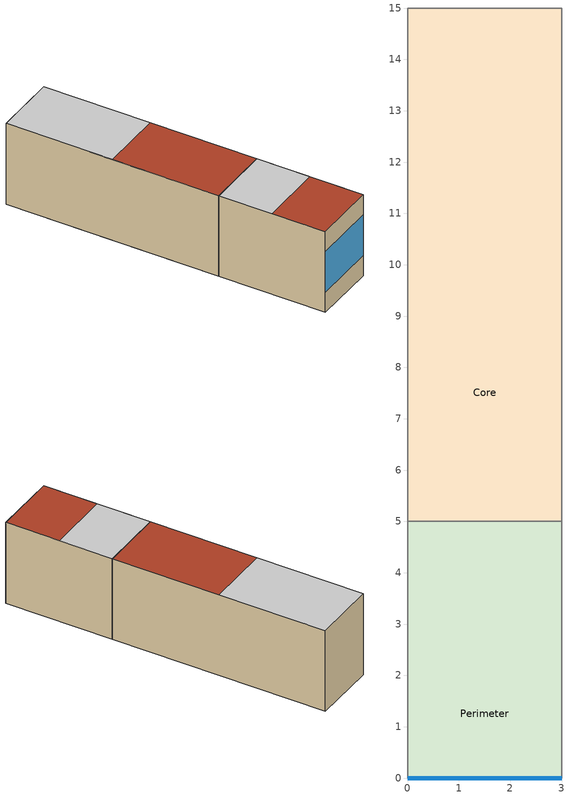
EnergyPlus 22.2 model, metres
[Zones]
Core
 floor ground (Core:f4UnderGroundSlabCF): 3,5 0,5 0,10 3,10 z0
 floor adiabatic (Interior Slab_FLIPPED): 0,10 0,15 3,15 3,10 z0
 wall to Perimeter (Interior Partition): 0,5 3,5 z0:4
 wall adiabatic (Interior Partition): 3,5 3,15 0,15 0,5 z0:4
 ceiling adiabatic (Interior Slab): 3,15 0,15 0,10 3,10 z4
 roof outside (Exterior Roof): 0,10 0,5 3,5 3,10 z4
Perimeter
 floor ground (Perimeter:f4UnderGroundSlabCF): 3,0 0,0 0,2.5 3,2.5 z0
 floor adiabatic (Interior Slab_FLIPPED): 0,2.5 0,5 3,5 3,2.5 z0
 wall outside (Exterior Wall): 0,0 3,0 z0:4
 wall adiabatic (Interior Partition): 3,0 3,5 / 0,5 0,0 z0:4
 window (defaultGlazing): 0,0 3,0 z1:3
 ceiling adiabatic (Interior Slab): 3,5 0,5 0,2.5 3,2.5 z4
 roof outside (Exterior Roof): 0,2.5 0,0 3,0 3,2.5 z4
[Building]
Building: Loads convergence tolerance value=0.04; Maximum number of warmup days=25; Minimum number of warmup days=6; North axis=0; Solar distribution=FullExterior; Temperature convergence tolerance value=0.4; Terrain=Suburbs
[Site:GroundReflectance]
0.2, 0.2, 0.2, 0.2, 0.2, 0.2, 0.2, 0.2, 0.2, 0.2, 0.2, 0.2
[Site:GroundReflectance:SnowModifier]
1, 1
[Site:GroundTemperature:BuildingSurface]
18, 18, 18, 18, 18, 18, 18, 18, 18, 18, 18, 18
[Site:WeatherStation]
Air temperature sensor height above ground=1.5; Wind sensor height above ground=10; Wind speed profile boundary layer thickness=370; Wind speed profile exponent=0.22
[SizingPeriod:WeatherFileConditionType] Use weather file daylight saving period=No; Use weather file rain and snow indicators=No
Name | Day of week for start day | Period selection
Extreme Summer Weather Period for Design | SummerDesignDay | SummerExtreme
Extreme Winter Weather Period for Design | WinterDesignDay | WinterExtreme
[Construction]
Exterior Roof: ExteriorRoofVaporpermeableFelt, ExteriorRoofXPS, ExteriorRoofConcrete, ExteriorRoofAcousticTile
Exterior Wall: ExteriorWallStucco, ExteriorWallConcrete, ExteriorWallMineralWool, ExteriorWallPlaster
Interior Partition: PartitionPlaster, PartitionPlaster
Interior Slab: InteriorSlabAcousticTile, InteriorSlabConcrete, InteriorSlabCarpet
Interior Slab_FLIPPED: InteriorSlabCarpet, InteriorSlabConcrete, InteriorSlabAcousticTile
defaultGlazing: SimpleGlazing
[Construction:FfactorGroundFloor] F factor=0.73
Name | Area | Perimeterexposed
Core:f4UnderGroundSlabCF | 15 | 0
Perimeter:f4UnderGroundSlabCF | 7.5 | 3
[Material] Solar absorptance=0.7; Thermal absorptance=0.9; Visible absorptance=0.7
Name | Conductivity | Density | Roughness | Specific heat | Thickness
ExteriorRoofAcousticTile; InteriorSlabAcousticTile | 0.06 | 368 | MediumSmooth | 590 | 0.005
ExteriorRoofConcrete; ExteriorWallConcrete | 2 | 2400 | Rough | 950 | 0.203
ExteriorRoofVaporpermeableFelt | 0.909091 | 0.5 | Rough | 1800 | 0.003
ExteriorRoofXPS | 0.034 | 35 | Rough | 1400 | 0.180725
ExteriorWallMineralWool | 0.041 | 155 | Rough | 1130 | 0.074119
ExteriorWallPlaster; PartitionPlaster | 1 | 2000 | Rough | 1130 | 0.013
ExteriorWallStucco | 0.72 | 1856 | Smooth | 840 | 0.025
InteriorSlabCarpet | 0.06 | 288 | MediumRough | 1380 | 0.02
InteriorSlabConcrete | 2 | 2400 | Rough | 950 | 0.102
[WindowMaterial:SimpleGlazingSystem]
SimpleGlazing: Solar heat gain coefficient=0.65; U factor=1; Visible transmittance=0.8
[DesignSpecification:OutdoorAir]
SharedDesignSpecOutdoorAir: Outdoor air flow per person=0.003; Outdoor air flow per zone floor area=0.0003; Outdoor air method=Sum; Outdoor air schedule=AllOn
[EnergyManagementSystem:Sensor] Output variable or output meter index key=Environment
Name | Output variable or output meter
OutdoorRelHumid | Site Outdoor Air Relative Humidity
OutdoorTemp | Site Outdoor Air Drybulb Temperature
[Sizing:Zone] Cooling design air flow method=DesignDay; Design specification outdoor air object=SharedDesignSpecOutdoorAir; Heating design air flow method=DesignDay; Zone cooling design supply air humidity ratio=0.009; Zone cooling design supply air temperature=18; Zone cooling design supply air temperature input method=SupplyAirTemperature; Zone cooling sizing factor=1.2; Zone heating design supply air humidity ratio=0.004; Zone heating design supply air temperature=30; Zone heating design supply air temperature input method=SupplyAirTemperature; Zone heating sizing factor=1.2
Core; Perimeter
[ThermostatSetpoint:DualSetpoint] Cooling setpoint temperature schedule=CoolingSPSchedule; Heating setpoint temperature schedule=HeatingSPSchedule
Dual Setpoint - Zone Core; Dual Setpoint - Zone Perimeter
[WaterUse:Equipment] Cold water supply temperature schedule=DHWMainsTemperature; Flow rate fraction schedule=AllOn; Hot water supply temperature schedule=DHWSupplyTemperature; Peak flow rate=0; Target temperature schedule=DHWSupplyTemperature
Name | Zone | End use subcategory
DHW Core | Core | DHW Core
DHW Perimeter | Perimeter | DHW Perimeter
[Zone] Multiplier=1; Type=1; Zone inside convection algorithm=TARP; Zone outside convection algorithm=DOE-2
Name | Floor area | Volume
Core | 30 | 120
Perimeter | 15 | 60
[ZoneControl:Thermostat] Control type schedule=SharedZoneControlTypeSched
Name | Zone or zonelist | Control 1
Core Thermostat | Core | Dual Setpoint - Zone Core
Perimeter Thermostat | Perimeter | Dual Setpoint - Zone Perimeter
[Zone equipment]
Core: Core Ideal Loads Air
Perimeter: Perimeter Ideal Loads Air
[ZoneHVAC:IdealLoadsAirSystem] Cooling availability schedule=AllOn; Cooling limit=LimitFlowRateAndCapacity; Dehumidification control type=None; Demand controlled ventilation type=OccupancySchedule; Design specification outdoor air object=SharedDesignSpecOutdoorAir; Heat recovery type=Enthalpy; Heating availability schedule=AllOn; Heating limit=LimitFlowRateAndCapacity; Humidification control type=None; Latent heat recovery effectiveness=0.5; Maximum heating supply air humidity ratio=0.01; Maximum heating supply air temperature=30; Minimum cooling supply air humidity ratio=0.008; Minimum cooling supply air temperature=18; Outdoor air economizer type=DifferentialEnthalpy; Sensible heat recovery effectiveness=0.7
Name | Maximum cooling air flow rate | Maximum heating air flow rate | Maximum sensible heating capacity | Maximum total cooling capacity
Core Ideal Loads Air | 3000 | 3000 | 3000 | 3000
Perimeter Ideal Loads Air | 1500 | 1500 | 1500 | 1500
[ZoneInfiltration:DesignFlowRate] Constant term coefficient=1; Design flow rate calculation method=Flow/ExteriorArea; Flow rate per exterior surface area=0.000226568; Schedule=On; Temperature term coefficient=0; Velocity squared term coefficient=0; Velocity term coefficient=0
Name | Zone or zonelist or space or spacelist
CoreInfiltration | Core
PerimeterInfiltration | Perimeter
[Schedule:Constant]
Name | Hourly value
AllOn; On | 1
CoolingSPSchedule | 26
DHWMainsTemperature | 10
DHWSupplyTemperature | 60
HeatingSPSchedule | 20
SharedZoneControlTypeSched | 4
[Schedule:Day:Hourly]
6c9936d8-4b39-4857-9985-32957066a564: 0, 0, 0, 0, 0, 0, 0.11, 0.21, 1, 1, 1, 1, 0.53, 1, 1, 1, 1, 0.32, 0, 0, 0, 0, 0, 0
b205c9d1-4a02-4703-a4d7-c6561082d6c0: 0, 0, 0, 0, 0, 0, 0, 0, 0, 0, 0, 0, 0, 0, 0, 0, 0, 0, 0, 0, 0, 0, 0, 0
[Schedule:Week:Daily]
OccupancySchedule_0; OccupancySchedule_1; OccupancySchedule_2; OccupancySchedule_3; OccupancySchedule_4; OccupancySchedule_5; OccupancySchedule_6; OccupancySchedule_7; OccupancySchedule_8; OccupancySchedule_9; OccupancySchedule_10; OccupancySchedule_11; OccupancySchedule_12; OccupancySchedule_13; OccupancySchedule_14; OccupancySchedule_15; OccupancySchedule_16; OccupancySchedule_17; OccupancySchedule_18; OccupancySchedule_19; OccupancySchedule_20; OccupancySchedule_21; OccupancySchedule_22; OccupancySchedule_23; OccupancySchedule_24; OccupancySchedule_25; OccupancySchedule_26; OccupancySchedule_27; OccupancySchedule_28; OccupancySchedule_29; OccupancySchedule_30; OccupancySchedule_31; OccupancySchedule_32; OccupancySchedule_33; OccupancySchedule_34; OccupancySchedule_35; OccupancySchedule_36; OccupancySchedule_37; OccupancySchedule_38; OccupancySchedule_39; OccupancySchedule_40; OccupancySchedule_41; OccupancySchedule_42; OccupancySchedule_43; OccupancySchedule_44; OccupancySchedule_45; OccupancySchedule_46; OccupancySchedule_47; OccupancySchedule_48; OccupancySchedule_49; OccupancySchedule_50; OccupancySchedule_51: 6c9936d8-4b39-4857-9985-32957066a564, 6c9936d8-4b39-4857-9985-32957066a564, 6c9936d8-4b39-4857-9985-32957066a564, 6c9936d8-4b39-4857-9985-32957066a564, 6c9936d8-4b39-4857-9985-32957066a564, 6c9936d8-4b39-4857-9985-32957066a564, b205c9d1-4a02-4703-a4d7-c6561082d6c0, 6c9936d8-4b39-4857-9985-32957066a564, 6c9936d8-4b39-4857-9985-32957066a564, 6c9936d8-4b39-4857-9985-32957066a564, 6c9936d8-4b39-4857-9985-32957066a564, 6c9936d8-4b39-4857-9985-32957066a564
OccupancySchedule_52: 6c9936d8-4b39-4857-9985-32957066a564, 6c9936d8-4b39-4857-9985-32957066a564, 6c9936d8-4b39-4857-9985-32957066a564, 6c9936d8-4b39-4857-9985-32957066a564, 6c9936d8-4b39-4857-9985-32957066a564, 6c9936d8-4b39-4857-9985-32957066a564, 6c9936d8-4b39-4857-9985-32957066a564, 6c9936d8-4b39-4857-9985-32957066a564, 6c9936d8-4b39-4857-9985-32957066a564, 6c9936d8-4b39-4857-9985-32957066a564, 6c9936d8-4b39-4857-9985-32957066a564, 6c9936d8-4b39-4857-9985-32957066a564
[Schedule:Year]
OccupancySchedule: OccupancySchedule_0, 1, 1, 1, 7, OccupancySchedule_1, 1, 8, 1, 14, OccupancySchedule_2, 1, 15, 1, 21, OccupancySchedule_3, 1, 22, 1, 28, OccupancySchedule_4, 1, 29, 2, 4, OccupancySchedule_5, 2, 5, 2, 11, OccupancySchedule_6, 2, 12, 2, 18, OccupancySchedule_7, 2, 19, 2, 25, OccupancySchedule_8, 2, 26, 3, 4, OccupancySchedule_9, 3, 5, 3, 11, OccupancySchedule_10, 3, 12, 3, 18, OccupancySchedule_11, 3, 19, 3, 25, OccupancySchedule_12, 3, 26, 4, 1, OccupancySchedule_13, 4, 2, 4, 8, OccupancySchedule_14, 4, 9, 4, 15, OccupancySchedule_15, 4, 16, 4, 22, OccupancySchedule_16, 4, 23, 4, 29, OccupancySchedule_17, 4, 30, 5, 6, OccupancySchedule_18, 5, 7, 5, 13, OccupancySchedule_19, 5, 14, 5, 20, OccupancySchedule_20, 5, 21, 5, 27, OccupancySchedule_21, 5, 28, 6, 3, OccupancySchedule_22, 6, 4, 6, 10, OccupancySchedule_23, 6, 11, 6, 17, OccupancySchedule_24, 6, 18, 6, 24, OccupancySchedule_25, 6, 25, 7, 1, OccupancySchedule_26, 7, 2, 7, 8, OccupancySchedule_27, 7, 9, 7, 15, OccupancySchedule_28, 7, 16, 7, 22, OccupancySchedule_29, 7, 23, 7, 29, OccupancySchedule_30, 7, 30, 8, 5, OccupancySchedule_31, 8, 6, 8, 12, OccupancySchedule_32, 8, 13, 8, 19, OccupancySchedule_33, 8, 20, 8, 26, OccupancySchedule_34, 8, 27, 9, 2, OccupancySchedule_35, 9, 3, 9, 9, OccupancySchedule_36, 9, 10, 9, 16, OccupancySchedule_37, 9, 17, 9, 23, OccupancySchedule_38, 9, 24, 9, 30, OccupancySchedule_39, 10, 1, 10, 7, OccupancySchedule_40, 10, 8, 10, 14, OccupancySchedule_41, 10, 15, 10, 21, OccupancySchedule_42, 10, 22, 10, 28, OccupancySchedule_43, 10, 29, 11, 4, OccupancySchedule_44, 11, 5, 11, 11, OccupancySchedule_45, 11, 12, 11, 18, OccupancySchedule_46, 11, 19, 11, 25, OccupancySchedule_47, 11, 26, 12, 2, OccupancySchedule_48, 12, 3, 12, 9, OccupancySchedule_49, 12, 10, 12, 16, OccupancySchedule_50, 12, 17, 12, 23, OccupancySchedule_51, 12, 24, 12, 30, OccupancySchedule_52, 12, 31, 12, 31
